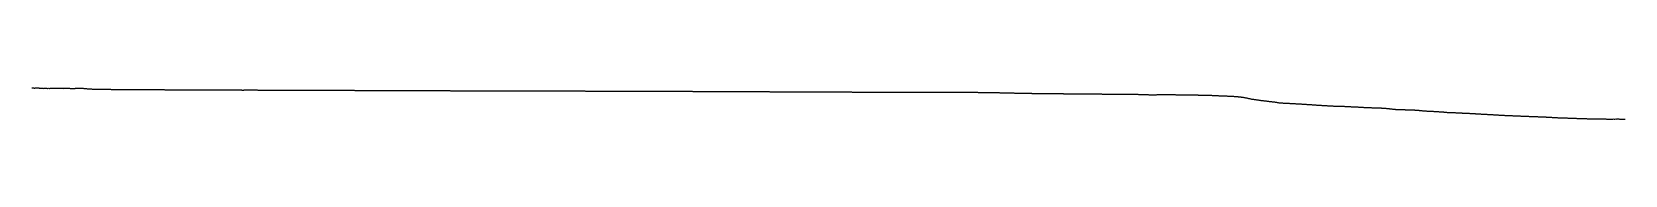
# Model space of a CAD drawing. Extents: x 0 to 59372, y -1120 to 55.
import ezdxf

# ---------------------------------------------------------------- set-up
doc = ezdxf.new("R2010")
doc.units = 0
doc.layers.add('DEM_20px_m', color=1, linetype='CONTINUOUS')

msp = doc.modelspace()

# ---------------------------------------------------------------- linework, layer by layer
at = {"layer": 'DEM_20px_m', "color": 7}
msp.add_polyline3d([(0, 51, 0), (21, 50, 0), (43, 50, 0), (64, 48, 0), (85, 45, 0), (107, 45, 0), (128, 48, 0), (150, 52, 0), (171, 55, 0), (192, 54, 0), (214, 50, 0), (235, 50, 0), (256, 48, 0), (278, 43, 0), (299, 40, 0), (320, 42, 0), (342, 39, 0), (363, 35, 0), (385, 35, 0), (406, 34, 0), (427, 35, 0), (449, 31, 0), (470, 33, 0), (491, 35, 0), (513, 35, 0), (534, 33, 0), (555, 34, 0), (577, 32, 0), (598, 29, 0), (620, 33, 0), (641, 31, 0), (662, 30, 0), (684, 35, 0), (705, 37, 0), (726, 42, 0), (748, 40, 0), (769, 43, 0), (790, 45, 0), (812, 43, 0), (833, 44, 0), (855, 42, 0), (876, 45, 0), (897, 45, 0), (919, 42, 0), (940, 40, 0), (961, 41, 0), (983, 40, 0), (1004, 40, 0), (1025, 40, 0), (1047, 40, 0), (1068, 40, 0), (1090, 38, 0), (1111, 35, 0), (1132, 35, 0), (1154, 33, 0), (1175, 32, 0), (1196, 35, 0), (1218, 36, 0), (1239, 35, 0), (1260, 35, 0), (1282, 35, 0), (1303, 35, 0), (1325, 35, 0), (1346, 35, 0), (1367, 35, 0), (1388, 35, 0), (1408, 34, 0), (1428, 32, 0), (1449, 30, 0), (1469, 30, 0), (1489, 30, 0), (1510, 30, 0), (1530, 30, 0), (1551, 32, 0), (1571, 32, 0), (1591, 30, 0), (1612, 31, 0), (1632, 35, 0), (1652, 35, 0), (1673, 35, 0), (1693, 35, 0), (1713, 35, 0), (1734, 35, 0), (1754, 33, 0), (1775, 35, 0), (1795, 36, 0), (1815, 35, 0), (1836, 35, 0), (1856, 35, 0), (1876, 35, 0), (1897, 34, 0), (1917, 33, 0), (1937, 32, 0), (1958, 31, 0), (1978, 30, 0), (1999, 30, 0), (2019, 26, 0), (2039, 23, 0), (2060, 18, 0), (2080, 15, 0), (2100, 15, 0), (2121, 13, 0), (2141, 11, 0), (2161, 10, 0), (2182, 10, 0), (2202, 9, 0), (2223, 8, 0), (2243, 6, 0), (2263, 5, 0), (2284, 5, 0), (2304, 5, 0), (2324, 5, 0), (2345, 5, 0), (2365, 5, 0), (2385, 5, 0), (2406, 5, 0), (2426, 5, 0), (2447, 5, 0), (2467, 5, 0), (2487, 5, 0), (2508, 5, 0), (2528, 5, 0), (2548, 5, 0), (2569, 4, 0), (2589, 4, 0), (2609, 3, 0), (2630, 3, 0), (2650, 2, 0), (2671, 2, 0), (2691, 1, 0), (2711, 1, 0), (2732, 0, 0), (2752, 0, 0), (2772, -1, 0), (2793, -1, 0), (2813, -2, 0), (2833, -2, 0), (2854, -3, 0), (2874, -3, 0), (2895, -3, 0), (2915, -4, 0), (2935, -4, 0), (2956, -5, 0), (2976, -5, 0), (2996, -5, 0), (3017, -5, 0), (3037, -5, 0), (3057, -5, 0), (3078, -5, 0), (3098, -5, 0), (3119, -5, 0), (3139, -5, 0), (3159, -5, 0), (3180, -5, 0), (3200, -5, 0), (3220, -5, 0), (3241, -6, 0), (3261, -6, 0), (3281, -6, 0), (3302, -6, 0), (3322, -6, 0), (3343, -7, 0), (3363, -7, 0), (3383, -7, 0), (3404, -8, 0), (3424, -8, 0), (3444, -8, 0), (3465, -9, 0), (3485, -9, 0), (3505, -9, 0), (3526, -10, 0), (3546, -10, 0), (3567, -10, 0), (3587, -10, 0), (3607, -10, 0), (3628, -10, 0), (3648, -10, 0), (3668, -10, 0), (3689, -10, 0), (3709, -10, 0), (3729, -10, 0), (3750, -10, 0), (3770, -10, 0), (3791, -10, 0), (3811, -10, 0), (3831, -10, 0), (3852, -10, 0), (3872, -10, 0), (3892, -10, 0), (3913, -10, 0), (3933, -10, 0), (3953, -10, 0), (3974, -10, 0), (3994, -10, 0), (4015, -10, 0), (4035, -10, 0), (4055, -10, 0), (4076, -11, 0), (4096, -11, 0), (4116, -11, 0), (4137, -11, 0), (4157, -11, 0), (4177, -11, 0), (4198, -12, 0), (4218, -12, 0), (4239, -12, 0), (4259, -12, 0), (4279, -12, 0), (4300, -12, 0), (4320, -12, 0), (4340, -12, 0), (4361, -13, 0), (4381, -13, 0), (4401, -13, 0), (4422, -13, 0), (4442, -13, 0), (4463, -13, 0), (4483, -13, 0), (4503, -13, 0), (4524, -14, 0), (4544, -14, 0), (4564, -14, 0), (4585, -14, 0), (4605, -14, 0), (4625, -14, 0), (4646, -14, 0), (4666, -15, 0), (4687, -15, 0), (4707, -15, 0), (4727, -15, 0), (4748, -15, 0), (4768, -15, 0), (4788, -15, 0), (4809, -16, 0), (4829, -16, 0), (4849, -16, 0), (4870, -16, 0), (4890, -16, 0), (4911, -16, 0), (4931, -16, 0), (4951, -17, 0), (4972, -17, 0), (4992, -17, 0), (5012, -17, 0), (5033, -17, 0), (5053, -17, 0), (5073, -17, 0), (5094, -18, 0), (5114, -18, 0), (5135, -18, 0), (5155, -18, 0), (5175, -18, 0), (5196, -18, 0), (5216, -18, 0), (5236, -18, 0), (5257, -18, 0), (5277, -19, 0), (5297, -19, 0), (5318, -19, 0), (5338, -19, 0), (5359, -19, 0), (5379, -19, 0), (5399, -19, 0), (5420, -19, 0), (5440, -19, 0), (5460, -20, 0), (5481, -20, 0), (5501, -20, 0), (5521, -20, 0), (5542, -20, 0), (5562, -20, 0), (5583, -20, 0), (5603, -20, 0), (5603, -20, 0), (5623, -20, 0), (5644, -20, 0), (5664, -20, 0), (5684, -20, 0), (5705, -20, 0), (5725, -20, 0), (5745, -20, 0), (5766, -20, 0), (5786, -20, 0), (5806, -21, 0), (5827, -21, 0), (5847, -21, 0), (5868, -21, 0), (5888, -21, 0), (5908, -21, 0), (5929, -21, 0), (5949, -21, 0), (5969, -21, 0), (5990, -22, 0), (6010, -22, 0), (6030, -22, 0), (6051, -22, 0), (6071, -22, 0), (6091, -22, 0), (6112, -22, 0), (6132, -22, 0), (6152, -22, 0), (6173, -22, 0), (6193, -22, 0), (6213, -22, 0), (6234, -22, 0), (6254, -23, 0), (6275, -23, 0), (6295, -23, 0), (6315, -23, 0), (6336, -23, 0), (6356, -23, 0), (6376, -23, 0), (6397, -23, 0), (6417, -23, 0), (6437, -23, 0), (6458, -23, 0), (6478, -23, 0), (6498, -23, 0), (6519, -23, 0), (6539, -23, 0), (6559, -23, 0), (6580, -24, 0), (6600, -24, 0), (6621, -24, 0), (6641, -24, 0), (6661, -24, 0), (6682, -24, 0), (6702, -24, 0), (6722, -24, 0), (6743, -24, 0), (6763, -24, 0), (6783, -24, 0), (6804, -24, 0), (6824, -24, 0), (6844, -24, 0), (6865, -24, 0), (6885, -24, 0), (6905, -24, 0), (6926, -24, 0), (6946, -24, 0), (6966, -24, 0), (6987, -24, 0), (7007, -24, 0), (7028, -24, 0), (7048, -24, 0), (7068, -25, 0), (7089, -25, 0), (7109, -25, 0), (7129, -25, 0), (7150, -25, 0), (7170, -25, 0), (7190, -25, 0), (7211, -25, 0), (7231, -25, 0), (7251, -25, 0), (7272, -25, 0), (7292, -25, 0), (7312, -25, 0), (7333, -25, 0), (7354, -26, 0), (7376, -26, 0), (7398, -26, 0), (7419, -26, 0), (7441, -26, 0), (7463, -26, 0), (7484, -26, 0), (7506, -26, 0), (7527, -26, 0), (7549, -26, 0), (7571, -27, 0), (7592, -27, 0), (7614, -27, 0), (7636, -27, 0), (7657, -27, 0), (7679, -27, 0), (7700, -28, 0), (7722, -28, 0), (7744, -28, 0), (7765, -28, 0), (7787, -28, 0), (7809, -29, 0), (7830, -30, 0), (7852, -30, 0), (7873, -30, 0), (7895, -30, 0), (7917, -29, 0), (7938, -29, 0), (7960, -29, 0), (7981, -29, 0), (8003, -29, 0), (8025, -29, 0), (8046, -29, 0), (8068, -29, 0), (8090, -29, 0), (8111, -29, 0), (8133, -29, 0), (8154, -29, 0), (8176, -29, 0), (8198, -29, 0), (8219, -29, 0), (8241, -29, 0), (8263, -29, 0), (8284, -29, 0), (8306, -29, 0), (8327, -29, 0), (8349, -29, 0), (8371, -29, 0), (8394, -29, 0), (8417, -30, 0), (8440, -30, 0), (8463, -30, 0), (8486, -30, 0), (8509, -30, 0), (8532, -30, 0), (8555, -30, 0), (8578, -30, 0), (8601, -30, 0), (8624, -30, 0), (8647, -30, 0), (8671, -30, 0), (8694, -30, 0), (8717, -31, 0), (8740, -31, 0), (8763, -31, 0), (8786, -31, 0), (8809, -31, 0), (8832, -31, 0), (8855, -31, 0), (8878, -31, 0), (8901, -31, 0), (8924, -31, 0), (8947, -32, 0), (8970, -32, 0), (8993, -32, 0), (9017, -32, 0), (9040, -32, 0), (9063, -32, 0), (9087, -32, 0), (9112, -32, 0), (9137, -32, 0), (9161, -32, 0), (9186, -32, 0), (9211, -32, 0), (9236, -32, 0), (9260, -32, 0), (9285, -32, 0), (9310, -32, 0), (9334, -32, 0), (9359, -32, 0), (9384, -33, 0), (9409, -33, 0), (9433, -33, 0), (9458, -33, 0), (9483, -33, 0), (9507, -33, 0), (9532, -33, 0), (9557, -33, 0), (9582, -33, 0), (9606, -33, 0), (9631, -33, 0), (9656, -33, 0), (9680, -33, 0), (9705, -33, 0), (9730, -33, 0), (9755, -33, 0), (9781, -33, 0), (9808, -34, 0), (9834, -34, 0), (9861, -34, 0), (9888, -34, 0), (9914, -34, 0), (9941, -34, 0), (9967, -34, 0), (9994, -34, 0), (10021, -34, 0), (10047, -34, 0), (10074, -34, 0), (10101, -34, 0), (10129, -34, 0), (10158, -34, 0), (10187, -34, 0), (10216, -34, 0), (10245, -34, 0), (10274, -34, 0), (10302, -34, 0), (10331, -34, 0), (10360, -34, 0), (10389, -34, 0), (10418, -34, 0), (10447, -35, 0), (10475, -35, 0), (10504, -35, 0), (10533, -35, 0), (10562, -35, 0), (10591, -35, 0), (10620, -35, 0), (10648, -36, 0), (10677, -36, 0), (10706, -36, 0), (10735, -36, 0), (10764, -36, 0), (10793, -36, 0), (10819, -36, 0), (10846, -37, 0), (10872, -37, 0), (10899, -37, 0), (10926, -37, 0), (10952, -37, 0), (10979, -37, 0), (11005, -37, 0), (11032, -37, 0), (11059, -37, 0), (11085, -38, 0), (11112, -38, 0), (11138, -38, 0), (11163, -38, 0), (11188, -38, 0), (11213, -38, 0), (11237, -38, 0), (11262, -38, 0), (11287, -38, 0), (11311, -39, 0), (11336, -39, 0), (11361, -39, 0), (11386, -39, 0), (11410, -39, 0), (11435, -39, 0), (11460, -39, 0), (11484, -39, 0), (11509, -39, 0), (11534, -39, 0), (11559, -40, 0), (11583, -40, 0), (11608, -40, 0), (11633, -40, 0), (11657, -40, 0), (11682, -40, 0), (11707, -40, 0), (11732, -40, 0), (11756, -40, 0), (11781, -40, 0), (11806, -41, 0), (11830, -41, 0), (11853, -41, 0), (11876, -41, 0), (11899, -41, 0), (11922, -41, 0), (11944, -41, 0), (11967, -41, 0), (11990, -41, 0), (12013, -41, 0), (12036, -42, 0), (12058, -42, 0), (12081, -42, 0), (12104, -42, 0), (12127, -42, 0), (12150, -42, 0), (12173, -42, 0), (12195, -42, 0), (12218, -42, 0), (12241, -42, 0), (12264, -43, 0), (12287, -43, 0), (12309, -43, 0), (12332, -43, 0), (12355, -43, 0), (12378, -43, 0), (12401, -43, 0), (12423, -43, 0), (12446, -43, 0), (12469, -44, 0), (12492, -44, 0), (12515, -44, 0), (12537, -44, 0), (12560, -44, 0), (12583, -44, 0), (12606, -44, 0), (12629, -44, 0), (12651, -44, 0), (12674, -45, 0), (12697, -45, 0), (12720, -45, 0), (12743, -45, 0), (12766, -45, 0), (12788, -45, 0), (12811, -45, 0), (12834, -45, 0), (12857, -45, 0), (12880, -45, 0), (12902, -45, 0), (12925, -46, 0), (12948, -46, 0), (12971, -46, 0), (12994, -46, 0), (13016, -46, 0), (13039, -46, 0), (13062, -46, 0), (13085, -46, 0), (13108, -46, 0), (13130, -46, 0), (13153, -46, 0), (13176, -46, 0), (13199, -46, 0), (13222, -46, 0), (13244, -46, 0), (13267, -47, 0), (13290, -47, 0), (13313, -47, 0), (13336, -47, 0), (13359, -47, 0), (13381, -47, 0), (13404, -47, 0), (13427, -47, 0), (13450, -47, 0), (13473, -47, 0), (13495, -47, 0), (13518, -48, 0), (13541, -48, 0), (13564, -48, 0), (13587, -48, 0), (13609, -48, 0), (13632, -48, 0), (13655, -48, 0), (13678, -48, 0), (13701, -48, 0), (13723, -48, 0), (13746, -48, 0), (13769, -48, 0), (13792, -48, 0), (13815, -48, 0), (13837, -48, 0), (13860, -48, 0), (13883, -48, 0), (13906, -49, 0), (13929, -49, 0), (13952, -49, 0), (13974, -49, 0), (13997, -49, 0), (14020, -49, 0), (14043, -49, 0), (14066, -49, 0), (14088, -49, 0), (14111, -49, 0), (14134, -49, 0), (14157, -49, 0), (14180, -50, 0), (14202, -50, 0), (14225, -50, 0), (14248, -50, 0), (14271, -50, 0), (14294, -50, 0), (14316, -50, 0), (14339, -50, 0), (14362, -50, 0), (14385, -50, 0), (14408, -50, 0), (14431, -50, 0), (14453, -50, 0), (14476, -50, 0), (14499, -51, 0), (14522, -51, 0), (14545, -51, 0), (14567, -51, 0), (14590, -51, 0), (14613, -51, 0), (14636, -51, 0), (14659, -51, 0), (14681, -51, 0), (14704, -51, 0), (14727, -51, 0), (14750, -51, 0), (14773, -52, 0), (14795, -52, 0), (14818, -52, 0), (14841, -52, 0), (14864, -52, 0), (14887, -52, 0), (14909, -52, 0), (14932, -52, 0), (14955, -52, 0), (14978, -52, 0), (15001, -52, 0), (15024, -52, 0), (15046, -52, 0), (15069, -53, 0), (15092, -53, 0), (15115, -53, 0), (15138, -53, 0), (15160, -53, 0), (15183, -53, 0), (15206, -53, 0), (15229, -53, 0), (15252, -53, 0), (15274, -53, 0), (15297, -53, 0), (15320, -53, 0), (15343, -54, 0), (15366, -54, 0), (15388, -54, 0), (15411, -54, 0), (15434, -54, 0), (15457, -54, 0), (15480, -54, 0), (15502, -54, 0), (15525, -54, 0), (15548, -54, 0), (15571, -54, 0), (15594, -55, 0), (15617, -55, 0), (15639, -55, 0), (15662, -55, 0), (15685, -55, 0), (15708, -55, 0), (15731, -55, 0), (15753, -55, 0), (15776, -55, 0), (15799, -55, 0), (15822, -55, 0), (15845, -56, 0), (15867, -56, 0), (15890, -56, 0), (15913, -56, 0), (15936, -56, 0), (15959, -56, 0), (15981, -56, 0), (16004, -56, 0), (16027, -56, 0), (16050, -56, 0), (16073, -56, 0), (16095, -56, 0), (16118, -56, 0), (16141, -56, 0), (16164, -56, 0), (16187, -56, 0), (16210, -56, 0), (16232, -56, 0), (16255, -57, 0), (16278, -57, 0), (16301, -57, 0), (16324, -57, 0), (16346, -57, 0), (16369, -57, 0), (16392, -57, 0), (16415, -57, 0), (16438, -57, 0), (16460, -57, 0), (16483, -57, 0), (16506, -57, 0), (16529, -57, 0), (16552, -57, 0), (16574, -57, 0), (16597, -57, 0), (16620, -57, 0), (16643, -57, 0), (16666, -57, 0), (16688, -57, 0), (16711, -57, 0), (16734, -57, 0), (16757, -57, 0), (16780, -57, 0), (16803, -57, 0), (16825, -57, 0), (16848, -57, 0), (16871, -58, 0), (16894, -58, 0), (16917, -58, 0), (16939, -58, 0), (16962, -58, 0), (16985, -58, 0), (17008, -58, 0), (17031, -58, 0), (17053, -58, 0), (17076, -58, 0), (17099, -58, 0), (17122, -58, 0), (17145, -58, 0), (17167, -58, 0), (17190, -58, 0), (17213, -58, 0), (17236, -58, 0), (17259, -58, 0), (17281, -58, 0), (17304, -58, 0), (17327, -58, 0), (17350, -58, 0), (17373, -58, 0), (17396, -58, 0), (17418, -58, 0), (17441, -59, 0), (17464, -59, 0), (17487, -59, 0), (17510, -59, 0), (17532, -59, 0), (17555, -59, 0), (17578, -59, 0), (17601, -59, 0), (17624, -59, 0), (17646, -59, 0), (17669, -59, 0), (17692, -59, 0), (17715, -59, 0), (17738, -59, 0), (17760, -59, 0), (17783, -59, 0), (17806, -59, 0), (17829, -59, 0), (17852, -59, 0), (17874, -59, 0), (17897, -59, 0), (17920, -59, 0), (17943, -59, 0), (17966, -60, 0), (17989, -60, 0), (18011, -60, 0), (18034, -60, 0), (18057, -60, 0), (18080, -60, 0), (18103, -60, 0), (18125, -60, 0), (18148, -60, 0), (18171, -60, 0), (18194, -60, 0), (18217, -60, 0), (18239, -60, 0), (18262, -60, 0), (18285, -60, 0), (18308, -60, 0), (18331, -60, 0), (18353, -60, 0), (18376, -61, 0), (18399, -61, 0), (18422, -61, 0), (18445, -61, 0), (18467, -61, 0), (18490, -61, 0), (18513, -61, 0), (18536, -61, 0), (18559, -61, 0), (18582, -61, 0), (18604, -61, 0), (18627, -61, 0), (18650, -61, 0), (18673, -61, 0), (18696, -61, 0), (18718, -61, 0), (18741, -61, 0), (18764, -61, 0), (18787, -61, 0), (18810, -61, 0), (18832, -61, 0), (18855, -61, 0), (18878, -62, 0), (18901, -62, 0), (18924, -62, 0), (18946, -62, 0), (18969, -62, 0), (18992, -62, 0), (19015, -62, 0), (19038, -62, 0), (19060, -62, 0), (19083, -62, 0), (19106, -62, 0), (19129, -62, 0), (19152, -62, 0), (19175, -62, 0), (19197, -62, 0), (19220, -62, 0), (19243, -63, 0), (19266, -63, 0), (19289, -63, 0), (19311, -63, 0), (19334, -63, 0), (19357, -63, 0), (19380, -63, 0), (19403, -63, 0), (19425, -63, 0), (19448, -63, 0), (19471, -63, 0), (19494, -63, 0), (19517, -63, 0), (19539, -63, 0), (19562, -63, 0), (19585, -64, 0), (19608, -63, 0), (19631, -64, 0), (19653, -64, 0), (19676, -64, 0), (19699, -64, 0), (19722, -64, 0), (19745, -64, 0), (19768, -64, 0), (19790, -64, 0), (19813, -64, 0), (19836, -64, 0), (19859, -64, 0), (19882, -64, 0), (19904, -64, 0), (19927, -64, 0), (19950, -64, 0), (19973, -64, 0), (19996, -64, 0), (20018, -64, 0), (20041, -65, 0), (20064, -65, 0), (20087, -65, 0), (20110, -65, 0), (20132, -65, 0), (20155, -65, 0), (20178, -65, 0), (20201, -65, 0), (20224, -65, 0), (20246, -65, 0), (20269, -65, 0), (20292, -65, 0), (20315, -65, 0), (20338, -66, 0), (20361, -66, 0), (20383, -66, 0), (20406, -66, 0), (20429, -66, 0), (20452, -66, 0), (20475, -66, 0), (20497, -66, 0), (20520, -66, 0), (20543, -66, 0), (20566, -66, 0), (20589, -66, 0), (20611, -66, 0), (20634, -67, 0), (20657, -67, 0), (20680, -67, 0), (20703, -67, 0), (20725, -67, 0), (20748, -67, 0), (20771, -67, 0), (20794, -67, 0), (20817, -67, 0), (20840, -67, 0), (20862, -67, 0), (20885, -67, 0), (20908, -67, 0), (20931, -67, 0), (20954, -67, 0), (20976, -67, 0), (20999, -68, 0), (21022, -68, 0), (21045, -68, 0), (21068, -68, 0), (21090, -68, 0), (21113, -68, 0), (21136, -68, 0), (21159, -68, 0), (21182, -68, 0), (21204, -68, 0), (21227, -68, 0), (21250, -68, 0), (21273, -68, 0), (21296, -68, 0), (21318, -68, 0), (21341, -69, 0), (21364, -69, 0), (21387, -69, 0), (21410, -69, 0), (21433, -69, 0), (21455, -69, 0), (21478, -69, 0), (21501, -69, 0), (21524, -69, 0), (21547, -69, 0), (21569, -69, 0), (21592, -70, 0), (21615, -70, 0), (21638, -70, 0), (21661, -70, 0), (21683, -70, 0), (21706, -70, 0), (21729, -70, 0), (21752, -70, 0), (21775, -70, 0), (21797, -70, 0), (21820, -70, 0), (21843, -70, 0), (21866, -70, 0), (21889, -70, 0), (21911, -70, 0), (21934, -70, 0), (21957, -70, 0), (21980, -70, 0), (22003, -70, 0), (22026, -70, 0), (22048, -71, 0), (22071, -71, 0), (22094, -71, 0), (22117, -71, 0), (22140, -71, 0), (22162, -71, 0), (22185, -71, 0), (22208, -72, 0), (22231, -72, 0), (22254, -72, 0), (22276, -72, 0), (22299, -72, 0), (22322, -72, 0), (22345, -72, 0), (22368, -72, 0), (22390, -72, 0), (22413, -72, 0), (22436, -72, 0), (22459, -72, 0), (22482, -72, 0), (22504, -72, 0), (22527, -72, 0), (22550, -72, 0), (22573, -72, 0), (22596, -72, 0), (22619, -73, 0), (22641, -73, 0), (22664, -73, 0), (22687, -73, 0), (22710, -73, 0), (22733, -73, 0), (22755, -73, 0), (22778, -73, 0), (22801, -73, 0), (22824, -74, 0), (22847, -74, 0), (22869, -74, 0), (22892, -74, 0), (22915, -74, 0), (22938, -74, 0), (22961, -74, 0), (22983, -74, 0), (23006, -74, 0), (23029, -74, 0), (23052, -74, 0), (23075, -74, 0), (23097, -74, 0), (23120, -75, 0), (23143, -75, 0), (23166, -75, 0), (23189, -75, 0), (23212, -75, 0), (23234, -75, 0), (23257, -75, 0), (23280, -75, 0), (23303, -75, 0), (23326, -75, 0), (23348, -75, 0), (23371, -75, 0), (23394, -75, 0), (23417, -75, 0), (23440, -76, 0), (23462, -76, 0), (23485, -76, 0), (23508, -76, 0), (23531, -76, 0), (23554, -76, 0), (23576, -76, 0), (23599, -76, 0), (23622, -76, 0), (23645, -76, 0), (23668, -76, 0), (23690, -76, 0), (23713, -76, 0), (23736, -76, 0), (23759, -76, 0), (23782, -77, 0), (23805, -77, 0), (23827, -77, 0), (23850, -77, 0), (23873, -77, 0), (23896, -77, 0), (23919, -77, 0), (23941, -77, 0), (23964, -77, 0), (23987, -77, 0), (24010, -78, 0), (24033, -78, 0), (24055, -78, 0), (24078, -78, 0), (24101, -78, 0), (24124, -78, 0), (24147, -78, 0), (24169, -78, 0), (24192, -78, 0), (24215, -78, 0), (24238, -79, 0), (24261, -79, 0), (24283, -79, 0), (24306, -79, 0), (24329, -79, 0), (24352, -79, 0), (24375, -79, 0), (24398, -79, 0), (24420, -79, 0), (24443, -79, 0), (24466, -79, 0), (24489, -79, 0), (24512, -79, 0), (24534, -79, 0), (24557, -79, 0), (24580, -79, 0), (24603, -79, 0), (24626, -80, 0), (24648, -80, 0), (24671, -80, 0), (24694, -80, 0), (24717, -80, 0), (24740, -80, 0), (24762, -80, 0), (24785, -80, 0), (24808, -80, 0), (24831, -80, 0), (24854, -80, 0), (24876, -80, 0), (24899, -80, 0), (24922, -80, 0), (24945, -80, 0), (24968, -80, 0), (24991, -81, 0), (25013, -81, 0), (25036, -81, 0), (25059, -81, 0), (25082, -81, 0), (25105, -81, 0), (25127, -81, 0), (25150, -81, 0), (25173, -81, 0), (25196, -82, 0), (25219, -82, 0), (25241, -82, 0), (25264, -82, 0), (25287, -82, 0), (25310, -82, 0), (25333, -82, 0), (25355, -82, 0), (25378, -82, 0), (25401, -82, 0), (25424, -83, 0), (25447, -83, 0), (25469, -83, 0), (25492, -83, 0), (25515, -83, 0), (25538, -83, 0), (25561, -83, 0), (25584, -83, 0), (25606, -83, 0), (25629, -83, 0), (25652, -84, 0), (25675, -84, 0), (25698, -84, 0), (25698, -84, 0), (25723, -84, 0), (25749, -84, 0), (25774, -84, 0), (25800, -84, 0), (25825, -84, 0), (25851, -85, 0), (25876, -85, 0), (25902, -85, 0), (25927, -85, 0), (25953, -85, 0), (25978, -86, 0), (26004, -86, 0), (26029, -86, 0), (26055, -86, 0), (26080, -86, 0), (26106, -87, 0), (26131, -87, 0), (26157, -87, 0), (26182, -87, 0), (26208, -87, 0), (26233, -87, 0), (26259, -87, 0), (26284, -87, 0), (26310, -88, 0), (26335, -88, 0), (26361, -88, 0), (26386, -88, 0), (26412, -88, 0), (26437, -88, 0), (26463, -88, 0), (26491, -88, 0), (26518, -88, 0), (26546, -88, 0), (26574, -88, 0), (26601, -89, 0), (26629, -88, 0), (26657, -89, 0), (26682, -89, 0), (26708, -89, 0), (26733, -89, 0), (26759, -89, 0), (26784, -89, 0), (26810, -89, 0), (26835, -89, 0), (26861, -89, 0), (26886, -89, 0), (26912, -89, 0), (26937, -89, 0), (26963, -90, 0), (26963, -90, 0), (26988, -90, 0), (27014, -90, 0), (27039, -90, 0), (27064, -90, 0), (27090, -90, 0), (27115, -90, 0), (27140, -90, 0), (27165, -90, 0), (27191, -90, 0), (27216, -90, 0), (27241, -90, 0), (27267, -90, 0), (27292, -91, 0), (27317, -91, 0), (27343, -91, 0), (27368, -91, 0), (27393, -91, 0), (27419, -91, 0), (27444, -91, 0), (27469, -91, 0), (27495, -92, 0), (27520, -92, 0), (27545, -92, 0), (27571, -92, 0), (27593, -92, 0), (27616, -92, 0), (27638, -92, 0), (27661, -92, 0), (27683, -93, 0), (27706, -93, 0), (27728, -93, 0), (27751, -93, 0), (27773, -93, 0), (27796, -93, 0), (27818, -93, 0), (27841, -94, 0), (27863, -94, 0), (27886, -94, 0), (27908, -94, 0), (27931, -94, 0), (27953, -94, 0), (27976, -94, 0), (27997, -94, 0), (28018, -95, 0), (28039, -95, 0), (28060, -95, 0), (28081, -95, 0), (28102, -95, 0), (28123, -95, 0), (28144, -95, 0), (28165, -95, 0), (28186, -95, 0), (28207, -96, 0), (28228, -96, 0), (28249, -96, 0), (28271, -97, 0), (28292, -97, 0), (28313, -97, 0), (28334, -97, 0), (28355, -97, 0), (28376, -97, 0), (28397, -98, 0), (28418, -98, 0), (28439, -98, 0), (28460, -99, 0), (28481, -99, 0), (28502, -99, 0), (28523, -99, 0), (28544, -99, 0), (28565, -100, 0), (28587, -100, 0), (28608, -100, 0), (28629, -100, 0), (28650, -100, 0), (28671, -100, 0), (28692, -100, 0), (28713, -100, 0), (28734, -100, 0), (28755, -100, 0), (28776, -100, 0), (28797, -100, 0), (28818, -100, 0), (28839, -100, 0), (28860, -100, 0), (28882, -100, 0), (28903, -100, 0), (28924, -100, 0), (28945, -100, 0), (28966, -100, 0), (28987, -100, 0), (29008, -100, 0), (29029, -100, 0), (29050, -100, 0), (29071, -100, 0), (29092, -100, 0), (29113, -100, 0), (29134, -100, 0), (29155, -100, 0), (29176, -100, 0), (29198, -100, 0), (29219, -100, 0), (29240, -100, 0), (29261, -100, 0), (29282, -100, 0), (29303, -100, 0), (29324, -100, 0), (29345, -100, 0), (29366, -100, 0), (29387, -100, 0), (29408, -100, 0), (29429, -100, 0), (29450, -100, 0), (29471, -100, 0), (29493, -100, 0), (29514, -100, 0), (29535, -100, 0), (29556, -100, 0), (29577, -100, 0), (29598, -100, 0), (29619, -100, 0), (29640, -100, 0), (29661, -100, 0), (29682, -100, 0), (29703, -100, 0), (29724, -100, 0), (29745, -100, 0), (29766, -100, 0), (29787, -100, 0), (29809, -100, 0), (29830, -100, 0), (29851, -100, 0), (29872, -100, 0), (29893, -100, 0), (29914, -100, 0), (29935, -100, 0), (29956, -100, 0), (29977, -100, 0), (29998, -101, 0), (30019, -101, 0), (30040, -101, 0), (30061, -101, 0), (30082, -101, 0), (30104, -101, 0), (30125, -101, 0), (30146, -101, 0), (30167, -101, 0), (30188, -101, 0), (30209, -101, 0), (30230, -101, 0), (30251, -101, 0), (30272, -102, 0), (30293, -102, 0), (30314, -102, 0), (30335, -102, 0), (30356, -102, 0), (30377, -102, 0), (30399, -102, 0), (30420, -103, 0), (30441, -103, 0), (30462, -103, 0), (30483, -103, 0), (30504, -103, 0), (30525, -103, 0), (30546, -103, 0), (30567, -104, 0), (30588, -104, 0), (30609, -104, 0), (30630, -104, 0), (30651, -104, 0), (30672, -104, 0), (30693, -105, 0), (30715, -105, 0), (30736, -105, 0), (30757, -105, 0), (30778, -105, 0), (30799, -105, 0), (30820, -105, 0), (30841, -105, 0), (30862, -105, 0), (30883, -105, 0), (30904, -105, 0), (30925, -105, 0), (30946, -105, 0), (30967, -105, 0), (30988, -105, 0), (31010, -105, 0), (31031, -105, 0), (31052, -105, 0), (31073, -105, 0), (31094, -105, 0), (31115, -105, 0), (31136, -105, 0), (31157, -105, 0), (31178, -105, 0), (31199, -105, 0), (31220, -105, 0), (31241, -105, 0), (31262, -105, 0), (31283, -105, 0), (31304, -105, 0), (31326, -105, 0), (31347, -105, 0), (31368, -105, 0), (31389, -105, 0), (31410, -105, 0), (31431, -105, 0), (31452, -105, 0), (31473, -105, 0), (31494, -105, 0), (31515, -105, 0), (31536, -105, 0), (31557, -105, 0), (31578, -105, 0), (31599, -105, 0), (31621, -105, 0), (31642, -105, 0), (31663, -105, 0), (31684, -105, 0), (31705, -105, 0), (31726, -105, 0), (31747, -105, 0), (31768, -105, 0), (31789, -105, 0), (31810, -105, 0), (31831, -105, 0), (31852, -106, 0), (31873, -105, 0), (31894, -105, 0), (31915, -105, 0), (31937, -106, 0), (31958, -106, 0), (31979, -106, 0), (32000, -106, 0), (32021, -106, 0), (32042, -106, 0), (32063, -107, 0), (32084, -107, 0), (32105, -107, 0), (32126, -107, 0), (32147, -107, 0), (32168, -107, 0), (32189, -107, 0), (32210, -107, 0), (32232, -107, 0), (32253, -107, 0), (32274, -107, 0), (32295, -107, 0), (32316, -108, 0), (32337, -108, 0), (32358, -107, 0), (32379, -108, 0), (32400, -108, 0), (32421, -108, 0), (32442, -108, 0), (32463, -108, 0), (32484, -108, 0), (32505, -108, 0), (32526, -108, 0), (32548, -108, 0), (32569, -109, 0), (32590, -109, 0), (32611, -109, 0), (32632, -109, 0), (32653, -109, 0), (32674, -109, 0), (32695, -109, 0), (32716, -109, 0), (32737, -109, 0), (32758, -109, 0), (32779, -109, 0), (32800, -109, 0), (32821, -110, 0), (32843, -110, 0), (32864, -110, 0), (32885, -110, 0), (32906, -110, 0), (32927, -110, 0), (32948, -110, 0), (32969, -110, 0), (32990, -110, 0), (33011, -110, 0), (33032, -110, 0), (33053, -110, 0), (33074, -110, 0), (33095, -110, 0), (33116, -110, 0), (33138, -110, 0), (33159, -110, 0), (33180, -110, 0), (33201, -110, 0), (33222, -110, 0), (33243, -110, 0), (33264, -110, 0), (33285, -110, 0), (33306, -110, 0), (33327, -110, 0), (33348, -110, 0), (33369, -110, 0), (33390, -110, 0), (33411, -110, 0), (33432, -110, 0), (33454, -110, 0), (33475, -110, 0), (33496, -110, 0), (33517, -110, 0), (33538, -110, 0), (33559, -110, 0), (33580, -110, 0), (33601, -110, 0), (33622, -110, 0), (33643, -110, 0), (33664, -110, 0), (33685, -110, 0), (33706, -110, 0), (33727, -110, 0), (33749, -110, 0), (33770, -110, 0), (33791, -110, 0), (33812, -110, 0), (33833, -110, 0), (33854, -110, 0), (33875, -110, 0), (33896, -110, 0), (33917, -110, 0), (33938, -110, 0), (33959, -110, 0), (33980, -110, 0), (34001, -110, 0), (34022, -110, 0), (34043, -110, 0), (34065, -110, 0), (34086, -110, 0), (34107, -110, 0), (34128, -110, 0), (34149, -110, 0), (34170, -110, 0), (34191, -110, 0), (34212, -110, 0), (34233, -110, 0), (34254, -110, 0), (34275, -110, 0), (34296, -110, 0), (34317, -110, 0), (34338, -110, 0), (34360, -110, 0), (34381, -110, 0), (34402, -110, 0), (34423, -109, 0), (34444, -109, 0), (34465, -109, 0), (34486, -108, 0), (34507, -108, 0), (34528, -108, 0), (34549, -108, 0), (34570, -107, 0), (34591, -107, 0), (34612, -107, 0), (34633, -106, 0), (34654, -106, 0), (34676, -105, 0), (34697, -105, 0), (34718, -105, 0), (34739, -105, 0), (34760, -105, 0), (34781, -105, 0), (34802, -105, 0), (34823, -105, 0), (34844, -105, 0), (34865, -105, 0), (34886, -105, 0), (34907, -105, 0), (34928, -105, 0), (34949, -105, 0), (34971, -105, 0), (34992, -106, 0), (35013, -107, 0), (35034, -108, 0), (35055, -108, 0), (35076, -109, 0), (35097, -110, 0), (35118, -111, 0), (35139, -115, 0), (35160, -115, 0), (35181, -115, 0), (35202, -116, 0), (35223, -116, 0), (35244, -116, 0), (35265, -117, 0), (35287, -117, 0), (35308, -117, 0), (35329, -117, 0), (35350, -117, 0), (35371, -117, 0), (35392, -118, 0), (35413, -118, 0), (35434, -118, 0), (35455, -119, 0), (35476, -119, 0), (35497, -119, 0), (35518, -120, 0), (35539, -120, 0), (35560, -120, 0), (35582, -120, 0), (35603, -121, 0), (35624, -121, 0), (35645, -121, 0), (35666, -122, 0), (35687, -122, 0), (35708, -123, 0), (35729, -123, 0), (35750, -123, 0), (35771, -124, 0), (35792, -124, 0), (35813, -124, 0), (35834, -124, 0), (35855, -125, 0), (35876, -125, 0), (35898, -126, 0), (35919, -126, 0), (35940, -126, 0), (35961, -127, 0), (35982, -127, 0), (36003, -128, 0), (36024, -128, 0), (36045, -128, 0), (36066, -129, 0), (36087, -129, 0), (36108, -129, 0), (36129, -130, 0), (36150, -130, 0), (36171, -131, 0), (36193, -131, 0), (36214, -131, 0), (36235, -133, 0), (36256, -133, 0), (36277, -133, 0), (36298, -135, 0), (36319, -135, 0), (36340, -136, 0), (36361, -137, 0), (36382, -137, 0), (36403, -137, 0), (36424, -138, 0), (36445, -139, 0), (36466, -139, 0), (36488, -140, 0), (36509, -140, 0), (36530, -140, 0), (36551, -141, 0), (36572, -141, 0), (36593, -141, 0), (36614, -142, 0), (36635, -142, 0), (36656, -142, 0), (36677, -143, 0), (36698, -143, 0), (36719, -143, 0), (36740, -144, 0), (36761, -144, 0), (36782, -144, 0), (36804, -145, 0), (36825, -146, 0), (36846, -146, 0), (36867, -147, 0), (36888, -147, 0), (36909, -147, 0), (36930, -148, 0), (36951, -148, 0), (36972, -148, 0), (36993, -149, 0), (37014, -149, 0), (37035, -149, 0), (37056, -150, 0), (37077, -150, 0), (37099, -151, 0), (37120, -151, 0), (37141, -152, 0), (37162, -152, 0), (37183, -152, 0), (37204, -153, 0), (37225, -153, 0), (37246, -153, 0), (37267, -154, 0), (37288, -154, 0), (37309, -154, 0), (37330, -155, 0), (37351, -155, 0), (37372, -155, 0), (37393, -156, 0), (37415, -156, 0), (37436, -156, 0), (37457, -156, 0), (37478, -156, 0), (37499, -156, 0), (37520, -157, 0), (37541, -157, 0), (37562, -157, 0), (37583, -157, 0), (37604, -158, 0), (37625, -158, 0), (37646, -158, 0), (37667, -158, 0), (37688, -158, 0), (37710, -159, 0), (37731, -159, 0), (37752, -159, 0), (37773, -159, 0), (37794, -159, 0), (37815, -159, 0), (37836, -160, 0), (37857, -160, 0), (37878, -160, 0), (37899, -160, 0), (37920, -160, 0), (37941, -160, 0), (37962, -161, 0), (37983, -161, 0), (38004, -161, 0), (38026, -161, 0), (38047, -161, 0), (38068, -162, 0), (38089, -162, 0), (38110, -162, 0), (38131, -162, 0), (38152, -163, 0), (38173, -163, 0), (38194, -163, 0), (38215, -164, 0), (38236, -164, 0), (38257, -164, 0), (38278, -165, 0), (38299, -165, 0), (38321, -165, 0), (38342, -166, 0), (38363, -166, 0), (38384, -166, 0), (38405, -166, 0), (38426, -166, 0), (38447, -167, 0), (38468, -167, 0), (38489, -167, 0), (38510, -167, 0), (38531, -167, 0), (38552, -168, 0), (38573, -168, 0), (38594, -168, 0), (38615, -168, 0), (38637, -168, 0), (38658, -168, 0), (38679, -169, 0), (38700, -169, 0), (38721, -169, 0), (38742, -169, 0), (38763, -170, 0), (38784, -170, 0), (38805, -170, 0), (38826, -170, 0), (38847, -171, 0), (38868, -171, 0), (38889, -171, 0), (38910, -172, 0), (38932, -172, 0), (38953, -172, 0), (38974, -172, 0), (38995, -172, 0), (39016, -172, 0), (39037, -172, 0), (39058, -173, 0), (39079, -173, 0), (39100, -173, 0), (39121, -173, 0), (39142, -173, 0), (39163, -173, 0), (39184, -173, 0), (39205, -173, 0), (39227, -173, 0), (39248, -174, 0), (39269, -174, 0), (39290, -174, 0), (39311, -174, 0), (39332, -174, 0), (39353, -174, 0), (39374, -175, 0), (39395, -175, 0), (39416, -175, 0), (39437, -175, 0), (39458, -176, 0), (39479, -176, 0), (39500, -176, 0), (39521, -176, 0), (39543, -176, 0), (39564, -177, 0), (39585, -177, 0), (39606, -177, 0), (39627, -177, 0), (39648, -177, 0), (39669, -177, 0), (39690, -177, 0), (39711, -177, 0), (39732, -177, 0), (39753, -177, 0), (39774, -178, 0), (39795, -178, 0), (39816, -178, 0), (39838, -178, 0), (39859, -178, 0), (39880, -179, 0), (39880, -179, 0), (39901, -179, 0), (39923, -179, 0), (39944, -180, 0), (39966, -180, 0), (39987, -180, 0), (40009, -180, 0), (40030, -180, 0), (40052, -180, 0), (40073, -181, 0), (40097, -181, 0), (40122, -181, 0), (40146, -181, 0), (40170, -182, 0), (40194, -182, 0), (40218, -182, 0), (40242, -183, 0), (40267, -183, 0), (40291, -183, 0), (40315, -183, 0), (40339, -183, 0), (40363, -184, 0), (40388, -184, 0), (40412, -184, 0), (40436, -185, 0), (40460, -185, 0), (40484, -185, 0), (40509, -185, 0), (40533, -186, 0), (40557, -186, 0), (40581, -186, 0), (40605, -187, 0), (40630, -187, 0), (40654, -187, 0), (40681, -188, 0), (40709, -188, 0), (40737, -189, 0), (40764, -189, 0), (40792, -189, 0), (40820, -190, 0), (40847, -190, 0), (40875, -190, 0), (40903, -190, 0), (40930, -190, 0), (40958, -190, 0), (40985, -190, 0), (41013, -190, 0), (41041, -190, 0), (41068, -190, 0), (41096, -190, 0), (41124, -190, 0), (41151, -190, 0), (41179, -190, 0), (41207, -190, 0), (41234, -191, 0), (41267, -192, 0), (41299, -193, 0), (41331, -194, 0), (41363, -195, 0), (41396, -195, 0), (41428, -197, 0), (41455, -197, 0), (41483, -198, 0), (41511, -199, 0), (41538, -201, 0), (41566, -202, 0), (41594, -203, 0), (41621, -204, 0), (41649, -205, 0), (41677, -205, 0), (41704, -205, 0), (41732, -205, 0), (41760, -205, 0), (41787, -205, 0), (41815, -205, 0), (41839, -205, 0), (41863, -205, 0), (41887, -205, 0), (41912, -204, 0), (41936, -203, 0), (41960, -203, 0), (41984, -202, 0), (42008, -201, 0), (42032, -201, 0), (42057, -200, 0), (42081, -200, 0), (42105, -200, 0), (42129, -200, 0), (42153, -200, 0), (42178, -200, 0), (42202, -200, 0), (42224, -200, 0), (42247, -200, 0), (42270, -200, 0), (42292, -200, 0), (42315, -200, 0), (42337, -200, 0), (42360, -200, 0), (42382, -200, 0), (42405, -200, 0), (42428, -200, 0), (42450, -200, 0), (42473, -200, 0), (42495, -200, 0), (42518, -200, 0), (42540, -200, 0), (42563, -200, 0), (42586, -200, 0), (42608, -202, 0), (42631, -204, 0), (42653, -205, 0), (42676, -207, 0), (42699, -209, 0), (42721, -210, 0), (42744, -210, 0), (42766, -210, 0), (42789, -210, 0), (42811, -210, 0), (42834, -210, 0), (42857, -210, 0), (42879, -210, 0), (42902, -210, 0), (42924, -210, 0), (42947, -210, 0), (42969, -210, 0), (42992, -210, 0), (43015, -210, 0), (43037, -210, 0), (43060, -210, 0), (43082, -210, 0), (43105, -210, 0), (43127, -210, 0), (43150, -210, 0), (43173, -210, 0), (43195, -211, 0), (43218, -212, 0), (43240, -213, 0), (43263, -214, 0), (43286, -215, 0), (43308, -215, 0), (43331, -215, 0), (43353, -215, 0), (43376, -215, 0), (43398, -215, 0), (43421, -215, 0), (43444, -215, 0), (43466, -216, 0), (43489, -216, 0), (43511, -216, 0), (43534, -216, 0), (43556, -217, 0), (43579, -217, 0), (43602, -217, 0), (43624, -218, 0), (43647, -218, 0), (43669, -218, 0), (43692, -219, 0), (43715, -219, 0), (43737, -219, 0), (43760, -220, 0), (43782, -220, 0), (43805, -222, 0), (43827, -223, 0), (43850, -225, 0), (43873, -225, 0), (43895, -226, 0), (43918, -226, 0), (43940, -227, 0), (43963, -228, 0), (43985, -229, 0), (44008, -229, 0), (44031, -230, 0), (44053, -231, 0), (44076, -232, 0), (44098, -233, 0), (44121, -234, 0), (44143, -235, 0), (44166, -237, 0), (44189, -238, 0), (44211, -239, 0), (44234, -241, 0), (44256, -242, 0), (44279, -243, 0), (44302, -244, 0), (44324, -245, 0), (44347, -246, 0), (44369, -247, 0), (44392, -248, 0), (44414, -249, 0), (44437, -250, 0), (44460, -251, 0), (44482, -251, 0), (44505, -252, 0), (44527, -253, 0), (44550, -254, 0), (44572, -254, 0), (44595, -255, 0), (44618, -256, 0), (44640, -257, 0), (44663, -258, 0), (44685, -259, 0), (44708, -261, 0), (44730, -262, 0), (44753, -263, 0), (44776, -264, 0), (44798, -266, 0), (44821, -267, 0), (44843, -269, 0), (44866, -270, 0), (44889, -272, 0), (44911, -274, 0), (44934, -276, 0), (44956, -278, 0), (44979, -281, 0), (45001, -283, 0), (45024, -286, 0), (45047, -288, 0), (45069, -291, 0), (45092, -294, 0), (45114, -298, 0), (45137, -301, 0), (45159, -305, 0), (45182, -308, 0), (45205, -313, 0), (45227, -316, 0), (45250, -321, 0), (45272, -326, 0), (45295, -330, 0), (45318, -339, 0), (45340, -343, 0), (45363, -349, 0), (45385, -352, 0), (45408, -357, 0), (45430, -360, 0), (45453, -365, 0), (45476, -368, 0), (45498, -373, 0), (45521, -375, 0), (45543, -379, 0), (45566, -381, 0), (45588, -385, 0), (45611, -387, 0), (45634, -391, 0), (45656, -393, 0), (45679, -397, 0), (45701, -399, 0), (45724, -403, 0), (45746, -406, 0), (45769, -411, 0), (45792, -415, 0), (45814, -418, 0), (45837, -421, 0), (45859, -423, 0), (45882, -426, 0), (45905, -428, 0), (45927, -431, 0), (45950, -433, 0), (45972, -436, 0), (45995, -438, 0), (46017, -442, 0), (46040, -444, 0), (46063, -448, 0), (46085, -450, 0), (46108, -454, 0), (46130, -456, 0), (46153, -459, 0), (46175, -461, 0), (46198, -463, 0), (46221, -465, 0), (46243, -467, 0), (46266, -469, 0), (46288, -473, 0), (46311, -476, 0), (46333, -479, 0), (46356, -483, 0), (46379, -487, 0), (46401, -491, 0), (46424, -495, 0), (46446, -499, 0), (46469, -502, 0), (46492, -505, 0), (46514, -506, 0), (46537, -509, 0), (46559, -510, 0), (46582, -512, 0), (46604, -513, 0), (46627, -515, 0), (46650, -515, 0), (46672, -517, 0), (46695, -518, 0), (46717, -519, 0), (46740, -520, 0), (46762, -522, 0), (46785, -522, 0), (46808, -524, 0), (46830, -525, 0), (46853, -526, 0), (46875, -527, 0), (46898, -528, 0), (46921, -530, 0), (46943, -530, 0), (46966, -532, 0), (46988, -533, 0), (47011, -535, 0), (47033, -536, 0), (47056, -537, 0), (47079, -538, 0), (47101, -540, 0), (47124, -541, 0), (47146, -543, 0), (47169, -544, 0), (47191, -545, 0), (47214, -546, 0), (47237, -548, 0), (47259, -549, 0), (47282, -550, 0), (47304, -551, 0), (47327, -553, 0), (47349, -554, 0), (47372, -556, 0), (47395, -557, 0), (47417, -558, 0), (47440, -560, 0), (47462, -561, 0), (47485, -563, 0), (47508, -564, 0), (47530, -566, 0), (47553, -567, 0), (47575, -568, 0), (47598, -569, 0), (47620, -571, 0), (47643, -572, 0), (47666, -574, 0), (47688, -575, 0), (47711, -577, 0), (47733, -578, 0), (47756, -579, 0), (47778, -580, 0), (47801, -583, 0), (47824, -585, 0), (47846, -588, 0), (47869, -591, 0), (47891, -592, 0), (47914, -594, 0), (47936, -596, 0), (47959, -597, 0), (47982, -598, 0), (48004, -599, 0), (48027, -601, 0), (48049, -601, 0), (48072, -602, 0), (48095, -603, 0), (48117, -604, 0), (48140, -605, 0), (48162, -606, 0), (48185, -608, 0), (48207, -609, 0), (48230, -611, 0), (48253, -613, 0), (48275, -616, 0), (48298, -617, 0), (48320, -619, 0), (48343, -620, 0), (48365, -621, 0), (48388, -622, 0), (48411, -623, 0), (48433, -624, 0), (48456, -624, 0), (48478, -625, 0), (48501, -626, 0), (48524, -627, 0), (48546, -627, 0), (48569, -628, 0), (48591, -629, 0), (48614, -629, 0), (48636, -630, 0), (48659, -631, 0), (48682, -631, 0), (48704, -632, 0), (48727, -633, 0), (48749, -634, 0), (48772, -634, 0), (48794, -635, 0), (48817, -636, 0), (48840, -636, 0), (48840, -636, 0), (48862, -637, 0), (48885, -638, 0), (48908, -638, 0), (48931, -639, 0), (48954, -640, 0), (48976, -641, 0), (48999, -643, 0), (49022, -644, 0), (49045, -645, 0), (49068, -646, 0), (49090, -648, 0), (49113, -649, 0), (49136, -650, 0), (49159, -651, 0), (49182, -652, 0), (49204, -653, 0), (49227, -654, 0), (49250, -655, 0), (49273, -655, 0), (49296, -656, 0), (49318, -657, 0), (49341, -658, 0), (49364, -659, 0), (49387, -659, 0), (49410, -662, 0), (49432, -664, 0), (49455, -665, 0), (49478, -666, 0), (49501, -668, 0), (49524, -669, 0), (49546, -670, 0), (49569, -672, 0), (49592, -673, 0), (49615, -675, 0), (49638, -678, 0), (49660, -680, 0), (49681, -681, 0), (49702, -681, 0), (49722, -682, 0), (49743, -682, 0), (49763, -683, 0), (49784, -684, 0), (49804, -684, 0), (49825, -684, 0), (49845, -685, 0), (49866, -686, 0), (49886, -687, 0), (49907, -688, 0), (49927, -689, 0), (49948, -690, 0), (49968, -690, 0), (49989, -691, 0), (50009, -691, 0), (50030, -692, 0), (50050, -692, 0), (50071, -693, 0), (50091, -694, 0), (50112, -694, 0), (50132, -695, 0), (50153, -695, 0), (50174, -696, 0), (50194, -697, 0), (50215, -698, 0), (50235, -699, 0), (50256, -699, 0), (50276, -700, 0), (50296, -701, 0), (50316, -703, 0), (50336, -704, 0), (50356, -705, 0), (50376, -706, 0), (50396, -708, 0), (50416, -709, 0), (50436, -711, 0), (50456, -712, 0), (50476, -714, 0), (50497, -716, 0), (50517, -718, 0), (50537, -720, 0), (50557, -723, 0), (50577, -725, 0), (50597, -728, 0), (50617, -731, 0), (50637, -733, 0), (50657, -736, 0), (50677, -737, 0), (50697, -739, 0), (50717, -741, 0), (50737, -743, 0), (50757, -746, 0), (50777, -748, 0), (50797, -750, 0), (50817, -752, 0), (50837, -753, 0), (50857, -754, 0), (50877, -754, 0), (50897, -754, 0), (50917, -755, 0), (50937, -755, 0), (50957, -755, 0), (50977, -755, 0), (50997, -755, 0), (51017, -756, 0), (51037, -756, 0), (51058, -757, 0), (51078, -758, 0), (51098, -759, 0), (51118, -760, 0), (51138, -761, 0), (51158, -762, 0), (51178, -763, 0), (51198, -764, 0), (51218, -765, 0), (51238, -766, 0), (51258, -766, 0), (51278, -767, 0), (51298, -767, 0), (51318, -768, 0), (51338, -769, 0), (51358, -769, 0), (51378, -770, 0), (51398, -770, 0), (51418, -771, 0), (51438, -771, 0), (51458, -772, 0), (51478, -773, 0), (51498, -774, 0), (51518, -775, 0), (51538, -776, 0), (51558, -777, 0), (51578, -778, 0), (51599, -779, 0), (51619, -781, 0), (51639, -783, 0), (51659, -785, 0), (51679, -787, 0), (51699, -790, 0), (51719, -792, 0), (51739, -793, 0), (51759, -795, 0), (51779, -797, 0), (51799, -799, 0), (51819, -801, 0), (51839, -803, 0), (51859, -805, 0), (51879, -806, 0), (51899, -808, 0), (51919, -809, 0), (51939, -810, 0), (51959, -812, 0), (51979, -813, 0), (51999, -815, 0), (52019, -816, 0), (52039, -817, 0), (52059, -818, 0), (52079, -818, 0), (52099, -819, 0), (52119, -820, 0), (52139, -820, 0), (52160, -821, 0), (52180, -822, 0), (52200, -823, 0), (52220, -824, 0), (52240, -825, 0), (52260, -826, 0), (52280, -828, 0), (52300, -829, 0), (52320, -831, 0), (52340, -832, 0), (52360, -834, 0), (52380, -835, 0), (52400, -836, 0), (52420, -837, 0), (52440, -839, 0), (52460, -840, 0), (52480, -841, 0), (52500, -842, 0), (52520, -843, 0), (52540, -844, 0), (52560, -845, 0), (52580, -846, 0), (52600, -848, 0), (52620, -851, 0), (52640, -854, 0), (52660, -856, 0), (52680, -859, 0), (52701, -861, 0), (52721, -862, 0), (52741, -863, 0), (52761, -864, 0), (52781, -865, 0), (52801, -865, 0), (52821, -866, 0), (52841, -866, 0), (52861, -867, 0), (52881, -868, 0), (52901, -868, 0), (52921, -869, 0), (52941, -870, 0), (52961, -870, 0), (52981, -871, 0), (53001, -872, 0), (53021, -873, 0), (53041, -874, 0), (53061, -875, 0), (53081, -876, 0), (53101, -876, 0), (53121, -877, 0), (53141, -878, 0), (53161, -879, 0), (53181, -880, 0), (53201, -881, 0), (53221, -882, 0), (53241, -883, 0), (53262, -884, 0), (53282, -885, 0), (53302, -887, 0), (53322, -888, 0), (53342, -890, 0), (53362, -891, 0), (53382, -892, 0), (53402, -893, 0), (53422, -894, 0), (53442, -895, 0), (53462, -895, 0), (53482, -896, 0), (53502, -897, 0), (53522, -898, 0), (53542, -899, 0), (53562, -899, 0), (53582, -900, 0), (53602, -900, 0), (53622, -901, 0), (53642, -903, 0), (53662, -904, 0), (53682, -904, 0), (53702, -905, 0), (53722, -907, 0), (53742, -908, 0), (53762, -909, 0), (53782, -911, 0), (53802, -912, 0), (53823, -913, 0), (53843, -915, 0), (53863, -916, 0), (53883, -917, 0), (53903, -918, 0), (53923, -920, 0), (53943, -921, 0), (53963, -923, 0), (53983, -924, 0), (54003, -926, 0), (54023, -926, 0), (54043, -927, 0), (54063, -928, 0), (54083, -929, 0), (54103, -930, 0), (54123, -931, 0), (54143, -932, 0), (54163, -933, 0), (54183, -934, 0), (54203, -935, 0), (54223, -936, 0), (54243, -937, 0), (54263, -938, 0), (54283, -939, 0), (54303, -940, 0), (54323, -941, 0), (54343, -942, 0), (54364, -943, 0), (54384, -945, 0), (54404, -946, 0), (54424, -947, 0), (54444, -949, 0), (54464, -950, 0), (54484, -951, 0), (54504, -953, 0), (54524, -954, 0), (54544, -955, 0), (54564, -956, 0), (54584, -957, 0), (54604, -959, 0), (54624, -960, 0), (54644, -961, 0), (54664, -962, 0), (54684, -963, 0), (54704, -964, 0), (54724, -965, 0), (54744, -966, 0), (54764, -967, 0), (54784, -968, 0), (54804, -969, 0), (54824, -970, 0), (54844, -972, 0), (54864, -973, 0), (54884, -975, 0), (54904, -976, 0), (54925, -977, 0), (54945, -978, 0), (54965, -978, 0), (54985, -979, 0), (55005, -980, 0), (55025, -981, 0), (55045, -982, 0), (55065, -983, 0), (55085, -983, 0), (55105, -984, 0), (55125, -985, 0), (55145, -985, 0), (55165, -986, 0), (55185, -987, 0), (55205, -987, 0), (55225, -988, 0), (55245, -989, 0), (55265, -989, 0), (55285, -990, 0), (55305, -991, 0), (55325, -992, 0), (55345, -992, 0), (55365, -993, 0), (55385, -994, 0), (55405, -995, 0), (55425, -995, 0), (55445, -996, 0), (55466, -997, 0), (55486, -999, 0), (55506, -1000, 0), (55526, -1001, 0), (55546, -1002, 0), (55566, -1003, 0), (55587, -1004, 0), (55607, -1005, 0), (55628, -1006, 0), (55648, -1007, 0), (55669, -1008, 0), (55689, -1009, 0), (55710, -1009, 0), (55730, -1010, 0), (55751, -1011, 0), (55771, -1011, 0), (55792, -1012, 0), (55812, -1012, 0), (55833, -1012, 0), (55853, -1013, 0), (55874, -1013, 0), (55874, -1013, 0), (55895, -1014, 0), (55917, -1014, 0), (55939, -1015, 0), (55960, -1015, 0), (55982, -1017, 0), (56003, -1018, 0), (56025, -1019, 0), (56046, -1020, 0), (56068, -1021, 0), (56089, -1022, 0), (56111, -1023, 0), (56133, -1024, 0), (56154, -1024, 0), (56176, -1025, 0), (56197, -1026, 0), (56219, -1027, 0), (56240, -1028, 0), (56262, -1029, 0), (56283, -1030, 0), (56305, -1031, 0), (56327, -1032, 0), (56348, -1033, 0), (56370, -1034, 0), (56391, -1035, 0), (56413, -1036, 0), (56434, -1037, 0), (56456, -1038, 0), (56477, -1039, 0), (56499, -1041, 0), (56521, -1042, 0), (56542, -1042, 0), (56564, -1044, 0), (56585, -1045, 0), (56607, -1046, 0), (56628, -1048, 0), (56650, -1051, 0), (56671, -1052, 0), (56693, -1053, 0), (56715, -1055, 0), (56736, -1056, 0), (56758, -1056, 0), (56779, -1057, 0), (56801, -1058, 0), (56822, -1059, 0), (56844, -1060, 0), (56866, -1061, 0), (56887, -1062, 0), (56909, -1064, 0), (56930, -1065, 0), (56952, -1065, 0), (56973, -1066, 0), (56995, -1067, 0), (57016, -1068, 0), (57038, -1068, 0), (57062, -1069, 0), (57086, -1070, 0), (57111, -1070, 0), (57135, -1071, 0), (57159, -1071, 0), (57183, -1073, 0), (57208, -1073, 0), (57232, -1074, 0), (57256, -1075, 0), (57281, -1075, 0), (57305, -1076, 0), (57329, -1077, 0), (57353, -1079, 0), (57378, -1080, 0), (57402, -1080, 0), (57426, -1081, 0), (57450, -1082, 0), (57475, -1082, 0), (57499, -1083, 0), (57523, -1085, 0), (57547, -1085, 0), (57572, -1086, 0), (57596, -1087, 0), (57620, -1088, 0), (57644, -1088, 0), (57668, -1089, 0), (57692, -1090, 0), (57716, -1090, 0), (57740, -1091, 0), (57764, -1092, 0), (57788, -1092, 0), (57812, -1093, 0), (57836, -1094, 0), (57860, -1096, 0), (57884, -1097, 0), (57908, -1098, 0), (57932, -1098, 0), (57956, -1099, 0), (57980, -1100, 0), (58004, -1100, 0), (58028, -1100, 0), (58052, -1101, 0), (58076, -1101, 0), (58100, -1101, 0), (58124, -1102, 0), (58148, -1102, 0), (58172, -1102, 0), (58196, -1103, 0), (58220, -1102, 0), (58244, -1103, 0), (58268, -1103, 0), (58292, -1103, 0), (58316, -1103, 0), (58340, -1104, 0), (58364, -1104, 0), (58388, -1105, 0), (58412, -1106, 0), (58436, -1107, 0), (58460, -1107, 0), (58484, -1108, 0), (58508, -1108, 0), (58532, -1109, 0), (58556, -1109, 0), (58580, -1109, 0), (58604, -1110, 0), (58628, -1110, 0), (58652, -1110, 0), (58676, -1111, 0), (58700, -1111, 0), (58724, -1111, 0), (58748, -1112, 0), (58772, -1112, 0), (58796, -1112, 0), (58820, -1112, 0), (58844, -1112, 0), (58868, -1111, 0), (58892, -1112, 0), (58916, -1111, 0), (58940, -1110, 0), (58964, -1111, 0), (58988, -1111, 0), (59012, -1110, 0), (59036, -1111, 0), (59060, -1110, 0), (59084, -1110, 0), (59108, -1110, 0), (59132, -1110, 0), (59156, -1111, 0), (59180, -1112, 0), (59204, -1113, 0), (59228, -1113, 0), (59252, -1115, 0), (59276, -1115, 0), (59300, -1116, 0), (59324, -1118, 0), (59348, -1119, 0), (59372, -1120, 0)], dxfattribs=at)

doc.saveas('drawing.dxf')
